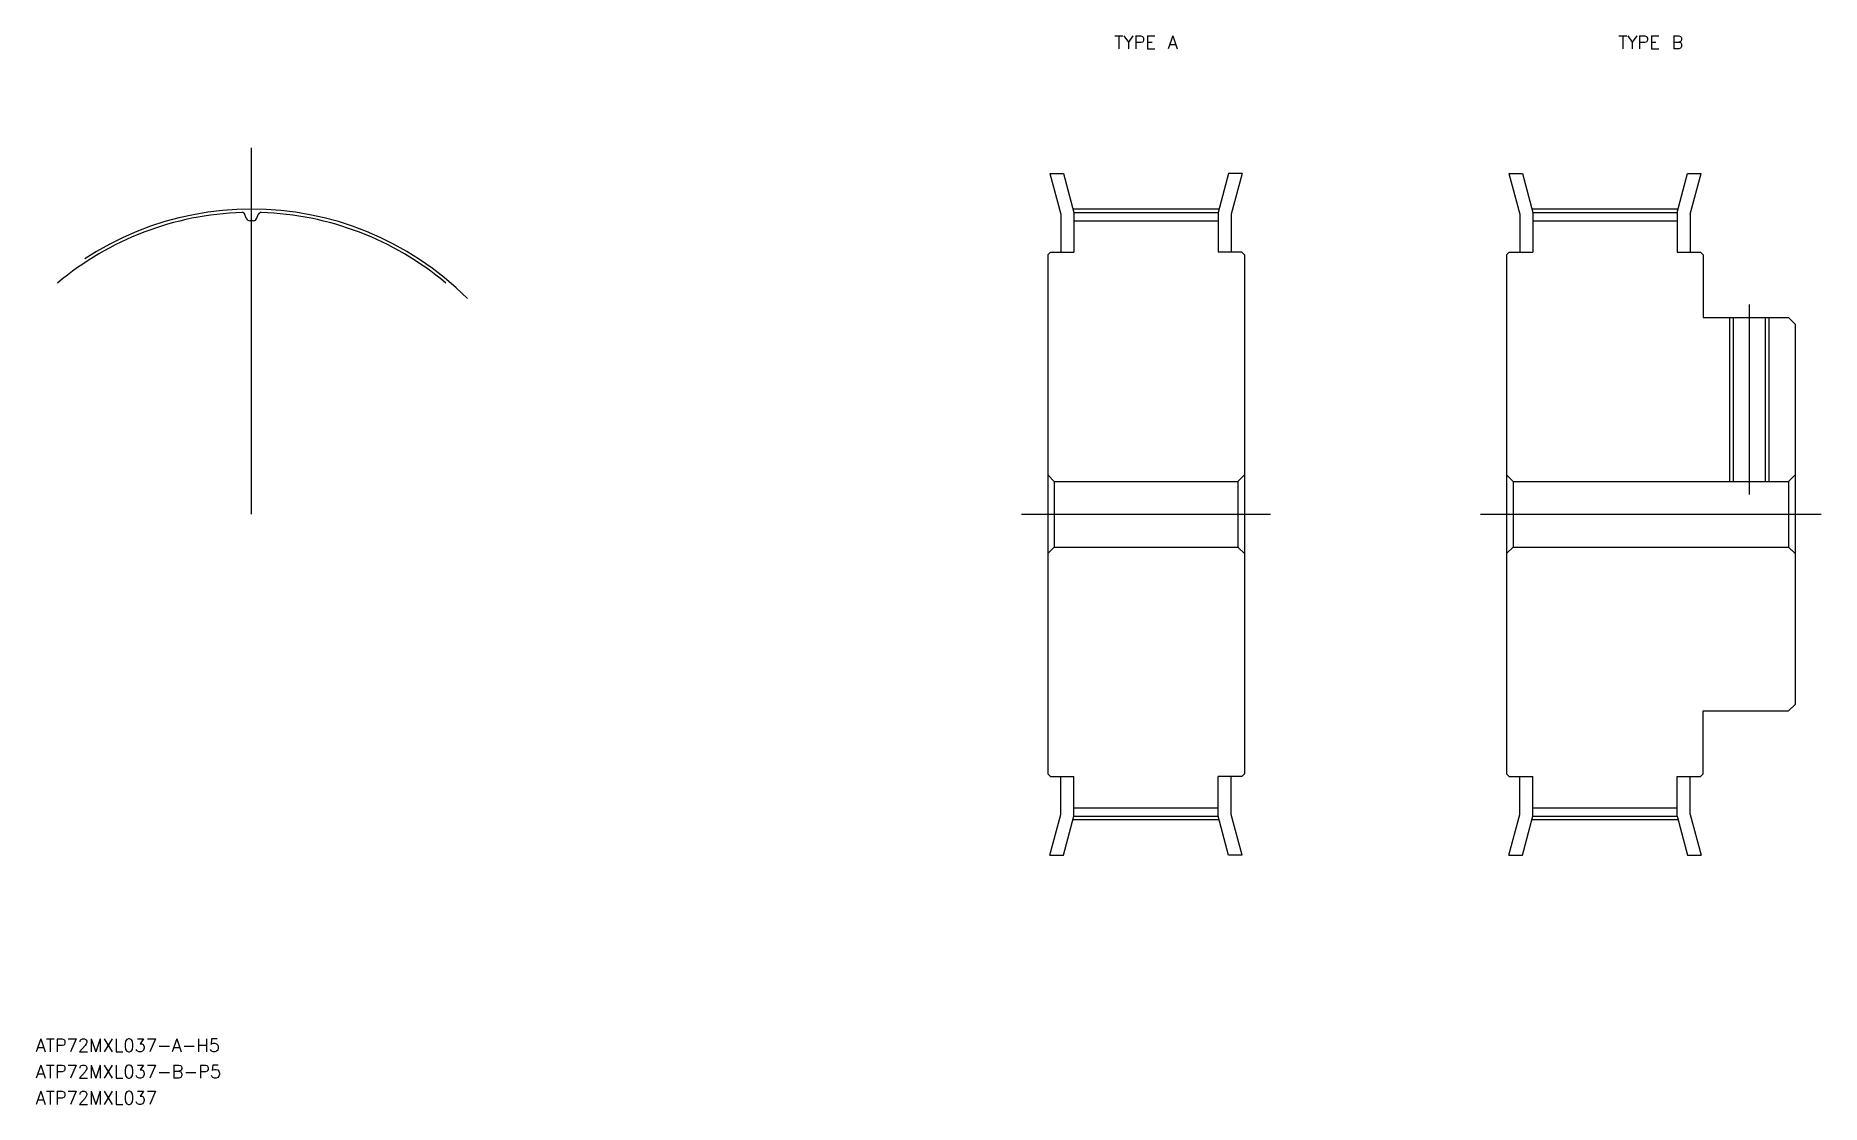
# Model space of a CAD drawing. Extents: x 75 to 211, y 69 to 151.
import ezdxf
from ezdxf.enums import TextEntityAlignment as Align

# ---------------------------------------------------------------- set-up
doc = ezdxf.new("R2010")
doc.units = 0
doc.linetypes.add('CENTER', pattern=[50.8, 31.75, -6.35, 6.35, -6.35])
doc.linetypes.add('DASHED', pattern=[19.05, 12.7, -6.35])
doc.layers.get('0').update_dxf_attribs({"linetype": 'CONTINUOUS'})
doc.layers.add('CENTER', color=1, linetype='CENTER')
doc.styles.add('MISUMI', font='txt.shx')

msp = doc.modelspace()

# ---------------------------------------------------------------- linework, layer by layer
at = {"color": 7, "linetype": 'CONTINUOUS'}
for p, q in [((151.97, 140.1), (152.8, 137)), ((151.97, 140.1), (153.01, 140.1)), ((153.01, 140.1), (153.8, 137.13)), ((165.6, 140.1), (164.8, 137.13)), ((166.63, 140.1), (165.6, 140.1)), ((166.63, 140.1), (165.8, 137)), ((186.97, 140.1), (187.8, 137)), ((186.97, 140.1), (188.01, 140.1)), ((188.01, 140.1), (188.8, 137.13)), ((199.8, 137.13), (200.6, 140.1)), ((200.6, 140.1), (201.63, 140.1)), ((200.8, 137), (201.63, 140.1)), ((90.67, 136.69), (90.57, 136.97)), ((91.48, 136.69), (91.59, 136.97)), ((152.8, 137), (152.8, 134.1)), ((153.8, 137.13), (164.8, 137.13)), ((153.8, 137.13), (153.8, 134.1)), ((153.8, 136.49), (164.8, 136.49)), ((164.8, 137.13), (164.8, 134.1)), ((165.8, 137), (165.8, 134.1)), ((187.8, 137), (187.8, 134.1)), ((188.8, 137.13), (199.8, 137.13)), ((188.8, 137.13), (188.8, 134.1)), ((188.8, 136.49), (199.8, 136.49)), ((199.8, 137.13), (199.8, 134.1)), ((200.8, 137), (200.8, 134.1)), ((151.8, 133.9), (152, 134.1)), ((151.8, 133.9), (151.8, 94.3)), ((152, 134.1), (153.8, 134.1)), ((166.6, 134.1), (164.8, 134.1)), ((166.8, 133.9), (166.6, 134.1)), ((166.8, 133.9), (166.8, 94.3)), ((186.8, 133.9), (187, 134.1)), ((186.8, 133.9), (186.8, 94.3)), ((187, 134.1), (188.8, 134.1)), ((199.8, 134.1), (201.6, 134.1)), ((201.8, 133.9), (201.6, 134.1)), ((201.8, 133.9), (201.8, 129.1)), ((201.8, 129.1), (208.3, 129.1)), ((208.8, 128.6), (208.3, 129.1)), ((208.8, 128.6), (208.8, 99.6)), ((151.8, 117.1), (152.3, 116.6)), ((152.3, 116.6), (166.3, 116.6)), ((152.3, 116.6), (152.3, 111.6)), ((166.8, 117.1), (166.3, 116.6)), ((166.3, 116.6), (166.3, 111.6)), ((186.8, 117.1), (187.3, 116.6)), ((187.3, 116.6), (208.3, 116.6)), ((187.3, 116.6), (187.3, 111.6)), ((208.3, 116.6), (208.8, 117.1)), ((208.3, 116.6), (208.3, 111.6)), ((151.8, 111.1), (152.3, 111.6)), ((152.3, 111.6), (166.3, 111.6)), ((157.55, 111.6), (157.55, 111.6)), ((161.05, 111.6), (161.05, 111.6)), ((166.8, 111.1), (166.3, 111.6)), ((186.8, 111.1), (187.3, 111.6)), ((187.3, 111.6), (208.3, 111.6)), ((192.55, 111.6), (192.55, 111.6)), ((197.8, 111.6), (197.8, 111.6)), ((208.3, 111.6), (208.8, 111.1)), ((208.8, 99.6), (208.3, 99.1)), ((201.8, 99.1), (208.3, 99.1)), ((201.8, 94.3), (201.8, 99.1)), ((151.8, 94.3), (152, 94.1)), ((152, 94.1), (153.8, 94.1)), ((152.8, 91.21), (152.8, 94.1)), ((153.8, 91.07), (153.8, 94.1)), ((166.6, 94.1), (164.8, 94.1)), ((164.8, 91.07), (164.8, 94.1)), ((165.8, 91.21), (165.8, 94.1)), ((166.8, 94.3), (166.6, 94.1)), ((186.8, 94.3), (187, 94.1)), ((187, 94.1), (188.8, 94.1)), ((187.8, 91.21), (187.8, 94.1)), ((188.8, 91.07), (188.8, 94.1)), ((199.8, 94.1), (201.6, 94.1)), ((199.8, 91.07), (199.8, 94.1)), ((200.8, 91.21), (200.8, 94.1)), ((201.8, 94.3), (201.6, 94.1)), ((153.8, 91.71), (164.8, 91.71)), ((188.8, 91.71), (199.8, 91.71)), ((151.97, 88.1), (152.8, 91.21)), ((153.01, 88.1), (153.8, 91.07)), ((153.8, 91.07), (164.8, 91.07)), ((165.6, 88.1), (164.8, 91.07)), ((166.63, 88.1), (165.8, 91.21)), ((186.97, 88.1), (187.8, 91.21)), ((188.01, 88.1), (188.8, 91.07)), ((188.8, 91.07), (199.8, 91.07)), ((199.8, 91.07), (200.6, 88.1)), ((200.8, 91.21), (201.63, 88.1)), ((151.97, 88.1), (153.01, 88.1)), ((166.63, 88.1), (165.6, 88.1)), ((186.97, 88.1), (188.01, 88.1)), ((200.6, 88.1), (201.63, 88.1))]:
    msp.add_line(p, q, dxfattribs=at)
at = {"color": 3, "linetype": 'DASHED'}
for p, q in [((203.8, 129.1), (203.8, 116.6)), ((204.08, 129.1), (204.08, 116.6)), ((206.53, 129.1), (206.53, 116.6)), ((206.8, 129.1), (206.8, 116.6))]:
    msp.add_line(p, q, dxfattribs=at)
at = {"color": 7, "linetype": 'CONTINUOUS'}
for centre, radius, start, end in [((91.08, 114.1), 23.03, 91.824, 130), ((90.35, 136.89), 0.23, 20, 91.824), ((90.95, 136.79), 0.3, 200, 270.3175), ((91.08, 114.1), 22.39, 89.6825, 90.3175), ((91.2, 136.79), 0.3, 269.6825, 340), ((91.8, 136.89), 0.23, 88.176, 160), ((91.08, 114.1), 23.03, 50, 88.176)]:
    msp.add_arc(centre, radius, start, end, dxfattribs=at)
at = {"layer": 'CENTER', "color": 1, "linetype": 'CENTER'}
for p, q in [((91.08, 114.1), (91.08, 142.06)), ((153.73, 137.39), (164.87, 137.39)), ((188.73, 137.39), (199.87, 137.39)), ((205.3, 130.1), (205.3, 115.6)), ((149.8, 114.1), (168.8, 114.1)), ((184.8, 114.1), (210.8, 114.1)), ((153.73, 90.82), (164.87, 90.82)), ((188.73, 90.82), (199.87, 90.82))]:
    msp.add_line(p, q, dxfattribs=at)
msp.add_arc((91.08, 114.1), 23.28, 45, 135, dxfattribs=at)

# ---------------------------------------------------------------- texts
at = {"color": 7, "linetype": 'CONTINUOUS', "style": 'MISUMI'}
for s, p in [('TYPE A', (159.3, 150.1)), ('TYPE B', (197.8, 150.1))]:
    msp.add_text(s, height=1, dxfattribs=at).set_placement(p, align=Align.MIDDLE_CENTER)
for s, p in [('ATP72MXL037-A-H5', (74.61, 73.1)), ('ATP72MXL037-B-P5', (74.61, 71.1)), ('ATP72MXL037', (74.61, 69.1))]:
    msp.add_text(s, height=1, dxfattribs=at).set_placement(p)

doc.saveas('drawing.dxf')
